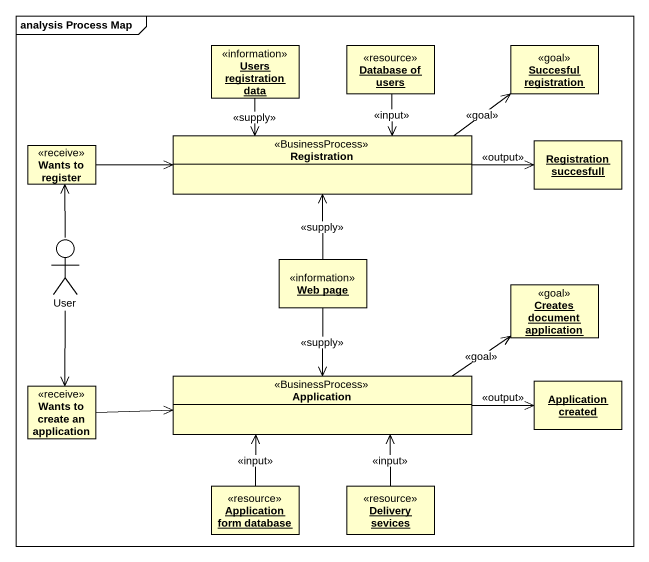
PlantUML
@startuml
mainframe analysis Process Map
allowmixing
hide circle
hide empty members
object "Users registration data" as Users_registration_data <<information>>
object "Database of users" as Database_of_users <<resource>>
object "Succesful registration" as Succesful_registration <<goal>>
class "Wants to register" as Wants_to_register <<receive>>
class Registration <<BusinessProcess>>
object "Registration succesfull" as Registration_succesfull
actor User
object "Web page" as Web_page <<information>>
object "Creates document application" as Creates_document_application <<goal>>
class "Wants to create an application" as Wants_to_create_an <<receive>>
class Application <<BusinessProcess>>
object "Application created" as Application_created
object "Application form database" as Application_form_database <<resource>>
object "Delivery sevices" as Delivery_sevices <<resource>>
Users_registration_data --> Registration : <<supply>>
Database_of_users --> Registration : <<input>>
Wants_to_register -right-> Registration
Registration -right-> Succesful_registration : <<goal>>
Registration -right-> Registration_succesfull : <<output>>
User -up-> Wants_to_register
User --> Wants_to_create_an
Web_page -up-> Registration : <<supply>>
Web_page --> Application : <<supply>>
Wants_to_create_an -right-> Application
Application -right-> Creates_document_application : <<goal>>
Application -right-> Application_created : <<output>>
Application_form_database -up-> Application : <<input>>
Delivery_sevices -up-> Application : <<input>>
@enduml
